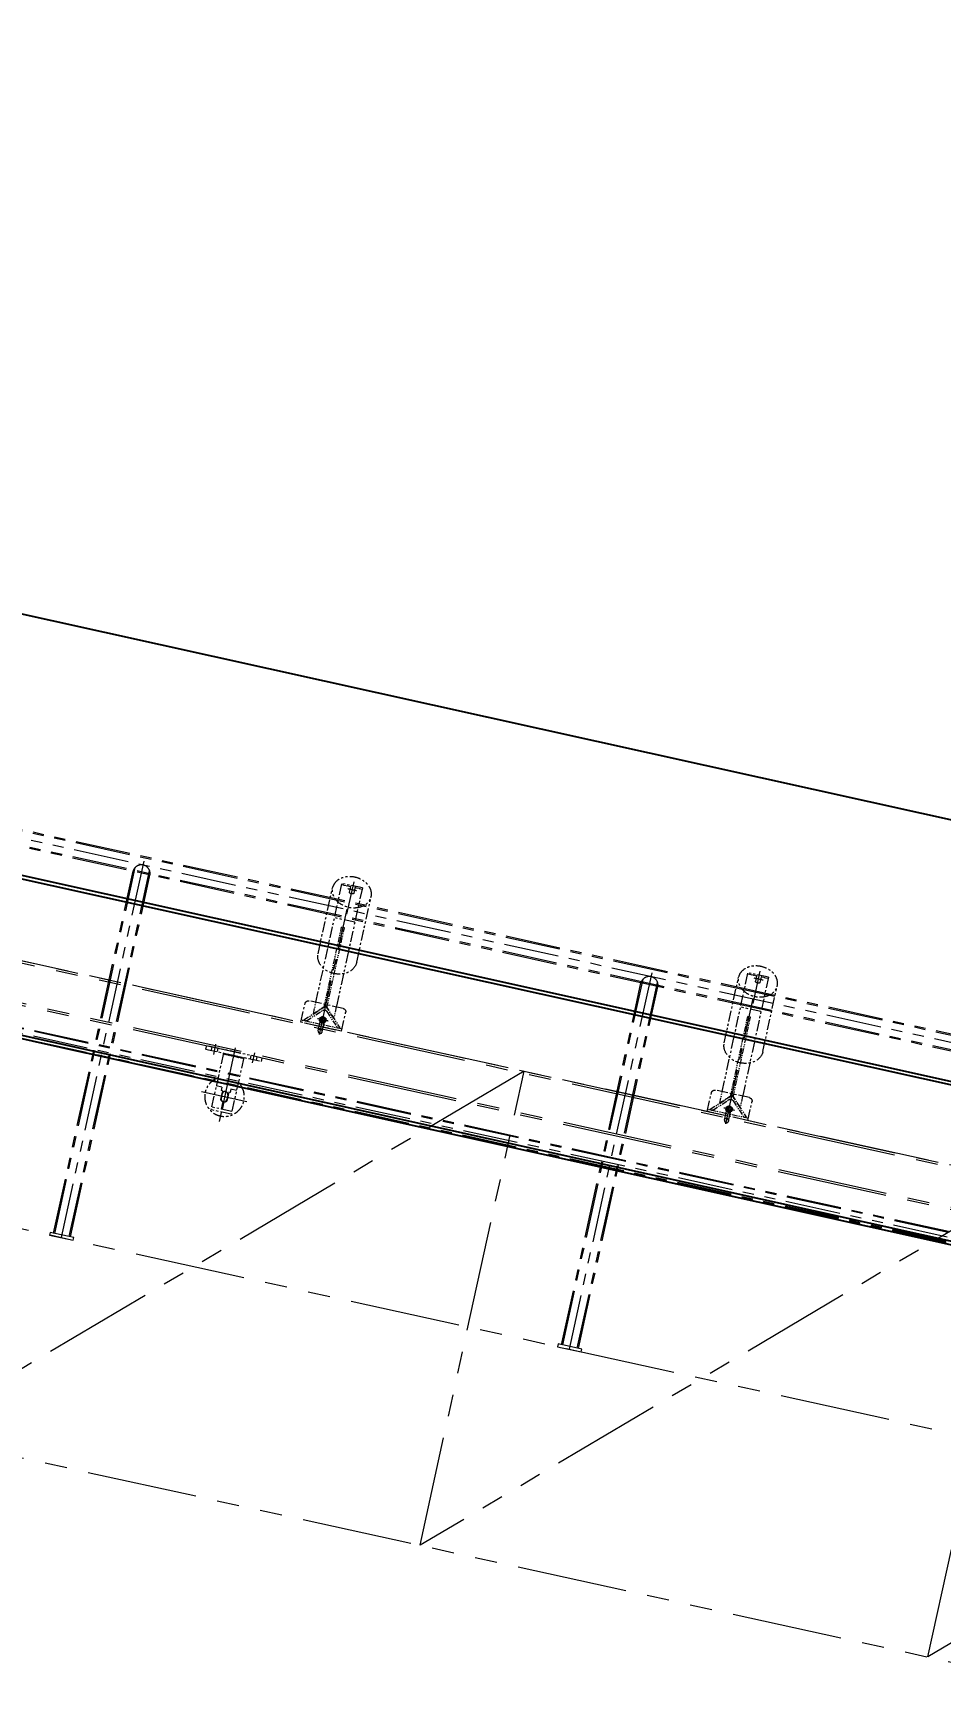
# Model space of a CAD drawing. Header units: millimetres. Extents: x -243837 to -5443, y 40 to 285140.
# Drawn here: x -141194 to -138578, y 112916 to 117663 of the extents above; entities that cross this region are included whole.
import ezdxf

# ---------------------------------------------------------------- set-up
doc = ezdxf.new("R2010")
doc.units = ezdxf.units.MM
for name, pattern in [('0', [0]), ('CENTER', [50.8, 31.75, -6.35, 6.35, -6.35]), ('CENTER2', [1.125, 0.75, -0.125, 0.125, -0.125]), ('HIDDEN', [0.375, 0.25, -0.125]), ('PHANTOM', [63.5, 31.75, -6.35, 6.35, -6.35, 6.35, -6.35])]:
    doc.linetypes.add(name, pattern=pattern)
doc.layers.add('0-45-GRID MARKS', color=6, linetype='Continuous')
for name, color, linetype, lineweight in [('CEN', 1, 'CENTER', 9), ('OBJECT R', 3, 'Continuous', 25), ('PHANTAM', 21, 'PHANTOM', 0), ('phantom', 4, 'PHANTOM', 5), ('R-OBJECT', 2, 'Continuous', 20)]:
    doc.layers.add(name, color=color, linetype=linetype, lineweight=lineweight)
doc.styles.add('KA', font='romans.shx', dxfattribs={"width": 0.7})
doc.dimstyles.new('rakesh', dxfattribs={"dimscale": 160, "dimtxt": 2.5, "dimasz": 1, "dimexe": 0.8, "dimexo": 0.8, "dimgap": 1, "dimtad": 1, "dimdec": 0, "dimzin": 0, "dimdsep": 46, "dimtxsty": 'KA', "dimblk": 'OBLIQUE', "dimcen": 1.5, "dimclrd": 1, "dimclre": 1, "dimclrt": 2, "dimadec": 0, "dimazin": 0, "dimtfac": 1, "dimtdec": 0, "dimtmove": 0, "dimatfit": 2, "dimfxl": 0, "dimtolj": 1, "dimtzin": 0, "dimlwd": -1, "dimlwe": -1, "dimarcsym": 1})
doc.dimstyles.new('rakesh$0', dxfattribs={"dimscale": 160, "dimtxt": 2.5, "dimasz": 1, "dimexe": 0.8, "dimexo": 0.8, "dimgap": 1, "dimtad": 1, "dimdec": 0, "dimzin": 0, "dimdsep": 46, "dimtxsty": 'KA', "dimblk": 'OBLIQUE', "dimcen": 1.5, "dimclrd": 1, "dimclre": 1, "dimclrt": 2, "dimadec": 0, "dimazin": 0, "dimtfac": 1, "dimtdec": 0, "dimtmove": 0, "dimatfit": 2, "dimfxl": 1, "dimtolj": 1, "dimtzin": 0, "dimlwd": -1, "dimlwe": -1, "dimarcsym": 1})

# ---------------------------------------------------------------- blocks, each defined once
blk = doc.blocks.new('_Oblique')
at = {"color": 0, "linetype": 'ByBlock', "lineweight": -2}
blk.add_line((-0.5, -0.5), (0.5, 0.5), dxfattribs=at)
blk = doc.blocks.new('*D224')
at = {"layer": 'DEFPOINTS', "color": 0, "ltscale": 10, "transparency": 16777216}
for p in [(-106760.2, 129714.9), (-190510.6, 125814.8, -169.4), (-106760.2, 110177.3)]:
    blk.add_point(p, dxfattribs=at)
at = {"layer": 'R-OBJECT', "color": 1, "ltscale": 10, "transparency": 16777216}
for p, q in [((-190510.6, 125942.8), (-190510.6, 129906.9)), ((-106760.2, 110305.3), (-106760.2, 129906.9)), ((-190510.6, 129714.9), (-106760.2, 129714.9))]:
    blk.add_line(p, q, dxfattribs=at)
at = {"layer": 'R-OBJECT', "color": 1, "ltscale": 10, "transparency": 16777216, "xscale": 160, "yscale": 160, "zscale": 160, "rotation": 180}
blk.add_blockref('_Oblique', (-190510.6, 129714.9), dxfattribs=at)
at = {"layer": 'R-OBJECT', "color": 1, "ltscale": 10, "transparency": 16777216, "xscale": 160, "yscale": 160, "zscale": 160}
blk.add_blockref('_Oblique', (-106760.2, 129714.9), dxfattribs=at)
at = {"layer": 'R-OBJECT', "color": 2, "ltscale": 10, "transparency": 16777216, "insert": (-148635.4, 130179.7), "char_height": 400, "attachment_point": 5, "style": 'KA'}
blk.add_mtext('\\A1;83750 (HORIZONTAL PULLEY CRS.)', dxfattribs=at)
blk = doc.blocks.new('*D228')
at = {"layer": 'DEFPOINTS', "color": 0, "ltscale": 10, "transparency": 16777216}
for p in [(-191009.9, 127989.4), (-191009.9, 115545.1, -13.1), (-108009.9, 113403.9)]:
    blk.add_point(p, dxfattribs=at)
at = {"layer": 'R-OBJECT', "color": 1, "ltscale": 10, "transparency": 16777216}
for p, q in [((-191009.9, 115673.1), (-191009.9, 128181.4)), ((-108009.9, 113531.9), (-108009.9, 128181.4)), ((-108009.9, 127989.4), (-191009.9, 127989.4))]:
    blk.add_line(p, q, dxfattribs=at)
at = {"layer": 'R-OBJECT', "color": 1, "ltscale": 10, "transparency": 16777216, "xscale": 160, "yscale": 160, "zscale": 160, "rotation": 180}
blk.add_blockref('_Oblique', (-191009.9, 127989.4), dxfattribs=at)
at = {"layer": 'R-OBJECT', "color": 1, "ltscale": 10, "transparency": 16777216, "xscale": 160, "yscale": 160, "zscale": 160}
blk.add_blockref('_Oblique', (-108009.9, 127989.4), dxfattribs=at)
at = {"layer": 'R-OBJECT', "color": 2, "ltscale": 10, "transparency": 16777216, "insert": (-149509.9, 128349.4), "char_height": 400, "attachment_point": 5, "style": 'KA'}
blk.add_mtext('\\A1;83000', dxfattribs=at)
blk = doc.blocks.new('A$C6E1B1562')
at = {"layer": 'PHANTAM', "ltscale": 10}
for p, q in [((-8825.7, 1400, 0), (8974.3, 1400, 0)), ((2999.3, 1400), (1499.3, 0)), ((2999.3, 0), (2999.3, 1400)), ((4499.3, 1400), (2999.3, 0)), ((4499.3, 0), (4499.3, 1400)), ((5999.3, 1400), (4499.3, 0)), ((-8775.7, 645, 0), (8924.3, 645, 0)), ((-8775.7, 0, 0), (8924.3, 0, 0))]:
    blk.add_line(p, q, dxfattribs=at)
blk = doc.blocks.new('A$C53201525')
at = {"layer": 'PHANTAM', "ltscale": 5}
for p, q in [((17811.4, -2822, 0), (91.6, 1106.4, 0)), ((17815.8, -2802.1, 0), (96.1, 1126.3, 0)), ((17816.6, -2798.6, 0), (96.8, 1129.8, 0)), ((17806.2, -2845.4, 0), (86.4, 1083, 0)), ((17807, -2841.9, 0), (87.2, 1086.5, 0)), ((17695.3, -3345.9, 0), (-24.5, 582.5, 0)), ((17695.8, -3343.3, 0), (-23.9, 585, 0)), ((17688.9, -3374.6, 0), (-30.9, 553.8, 0)), ((17689.5, -3372, 0), (-30.3, 556.3, 0)), ((17692.4, -3359, 0), (-27.4, 569.4, 0)), ((10177.9, -2256.4, 0), (10421.2, -1159, 0)), ((10155.2, -2243.2, 0), (10386.4, -1200.5, 0)), ((10158.7, -2243.9, 0), (10392.5, -1189.6, 0)), ((10200.5, -2253.2, 0), (10434.3, -1198.9, 0)), ((10204, -2254, 0), (10435.2, -1211.3, 0)), ((11623.2, -2568.6, 0), (11856.9, -1514.3, 0)), ((11642.3, -2581, 0), (11885.6, -1483.7, 0)), ((11619.7, -2567.8, 0), (11850.8, -1525.1, 0)), ((11665, -2577.9, 0), (11898.7, -1523.5, 0)), ((11668.5, -2578.6, 0), (11899.6, -1536, 0))]:
    blk.add_line(p, q, dxfattribs=at)
at = {"layer": 'PHANTAM', "ltscale": 5, "elevation": 0}
for points in [[(10213.8, -2256.1), (10145.4, -2241), (10143.7, -2248.8), (10212.1, -2264)], [(11678.2, -2580.8), (11609.9, -2565.7), (11608.2, -2573.5), (11676.5, -2588.6)]]:
    blk.add_lwpolyline(points, close=True, dxfattribs=at)
at = {"layer": 'PHANTAM', "ltscale": 5}
for centre in [(10410.6, -1206.9, 0), (11875, -1531.5, 0)]:
    blk.add_arc(centre, 25, 349.8383, 165.1617, dxfattribs=at)
blk = doc.blocks.new('A$C516630c2')
at = {"layer": 'CEN', "linetype": 'CENTER', "ltscale": 5}
for p, q in [((-596.9, -18.4), (-596.9, 76.9)), ((-593.9, -374.5), (-593.9, -4.2))]:
    blk.add_line(p, q, dxfattribs=at)
at = {"layer": 'phantom'}
for p, q in [((-623.9, 64.9), (-623.9, -285.7)), ((-604.1, 45.4), (-604.1, 64.9)), ((-589.6, 64.9), (-589.6, 45.4)), ((-563.9, -285.7), (-563.9, 64.9)), ((-654, -147.5), (-654, 46.5)), ((-539.7, -147.5), (-539.7, 46.5)), ((-623.9, -36.2), (-563.9, -36.2)), ((-653.9, -351.1), (-653.9, -296.1)), ((-643.9, -286.1), (-543.9, -286.1)), ((-533.9, -351.1), (-533.9, -296.1)), ((-653.9, -351.1), (-533.9, -351.1)), ((-599.9, -364.8), (-599.9, -351.1)), ((-587.9, -364.8), (-587.9, -351.1))]:
    blk.add_line(p, q, dxfattribs=at)
at = {"layer": 'phantom', "color": 0}
blk.add_line((-623.9, 64.9), (-563.9, 64.9), dxfattribs=at)
at = {"layer": 'phantom', "ltscale": 0.2}
for p, q in [((-623.9, 60.9), (-604.1, 60.9)), ((-589.6, 60.9), (-563.9, 60.9))]:
    blk.add_line(p, q, dxfattribs=at)
at = {"layer": 'phantom', "color": 1, "linetype": 'CENTER2'}
for p, q in [((-610.5, 53.3), (-583.3, 53.3)), ((-609.8, -331.1), (-578, -331.1))]:
    blk.add_line(p, q, dxfattribs=at)
at = {"layer": 'phantom', "ltscale": 0.5}
for p, q in [((-597.9, -293.5), (-597.9, -58.3)), ((-597.9, -58.3), (-589.9, -58.3)), ((-589.9, -293.5), (-589.9, -58.3)), ((-593.9, -289.9), (-646.9, -342.9)), ((-540.8, -342.9), (-593.9, -289.9)), ((-653.9, -345.1), (-533.9, -345.1))]:
    blk.add_line(p, q, dxfattribs=at)
at = {"layer": 'phantom', "color": 1, "linetype": 'CENTER'}
blk.add_line((-606.4, -331.1), (-581.4, -331.1), dxfattribs=at)
at = {"layer": 'phantom', "linetype": 'HIDDEN'}
for p, q in [((-599.9, -351.1), (-599.9, -331.1)), ((-587.9, -351.1), (-587.9, -331.1))]:
    blk.add_line(p, q, dxfattribs=at)
at = {"layer": 'phantom', "ltscale": 0.5}
blk.add_lwpolyline([(-541.6, -343.6), (-540.8, -342.9), (-541.6, -343.6, -0.414214), (-548.6, -343.6), (-587.5, -304.7, 0.414214), (-600.2, -304.7), (-639.1, -343.6, -0.414214), (-646.2, -343.6), (-646.9, -342.9)], format="xyb", dxfattribs=at)
blk.add_lwpolyline([(-623.9, -286.1), (-623.9, -319.9), (-593.9, -289.9), (-563.9, -319.9), (-563.9, -286.1)], dxfattribs=at)
blk.add_lwpolyline([(-602.5, -336.1), (-593.9, -341.1), (-585.2, -336.1), (-585.2, -326.1), (-593.9, -321.1), (-602.5, -326.1)], close=True, dxfattribs=at)
for radius in [8.66, 7]:
    blk.add_circle((-593.9, -331.1), radius, dxfattribs=at)
at = {"layer": 'phantom'}
for centre in [(-593.9, -331.1), (-593.9, -364.8)]:
    blk.add_circle(centre, 6, dxfattribs=at)
for centre, radius, start, end in [((-596.9, 50.1), 8.66, 213.1588, 326.8412), ((-643.9, -296.1), 10, 90, 180), ((-593.9, -331.1), 5, 160.027, 105.0417), ((-543.9, -296.1), 10, 0, 90)]:
    blk.add_arc(centre, radius, start, end, dxfattribs=at)
blk.add_ellipse((-596.9, 46.5), major_axis=(-57.2, 0), ratio=0.770678, dxfattribs=at)
blk.add_ellipse((-596.9, -147.5), major_axis=(-57.2, 0), ratio=0.805134, start_param=0, end_param=3.141593, dxfattribs=at)
blk = doc.blocks.new('A$Cd3488dc2')
at = {"layer": 'phantom'}
h = blk.add_hatch(dxfattribs=at)
h.set_pattern_fill('ANSI31', color=256, scale=12, style=0)
h.set_pattern_definition([(45, (-19335.906, -507.9576), (-1.06066017, 1.06066017), [])])
h.paths.add_polyline_path([(140.7, -269), (110.7, -269), (110.7, -272), (140.7, -272)])
h.paths.add_polyline_path([(170.7, -269), (140.7, -269), (140.7, -272), (170.7, -272)])
at = {"layer": 'CEN', "linetype": 'CENTER', "ltscale": 5}
for p, q in [((140.7, -247.3, -933251.8), (140.7, -464.8, -933251.8)), ((72.3, -391.1, -933251.8), (206.7, -391.1, -933251.8))]:
    blk.add_line(p, q, dxfattribs=at)
at = {"layer": 'phantom'}
for p, q in [((74.2, -259, -933251.8), (74.2, -269, -933251.8)), ((83.2, -249, -933251.8), (83.2, -279, -933251.8)), ((92.2, -259, -933251.8), (92.2, -269, -933251.8)), ((110.7, -269, -933251.8), (110.7, -436.4, -933251.8)), ((170.7, -269, -933251.8), (170.7, -436.4, -933251.8)), ((189.2, -259, -933251.8), (189.2, -269, -933251.8)), ((198.2, -249, -933251.8), (198.2, -279, -933251.8)), ((207.2, -259, -933251.8), (207.2, -269, -933251.8)), ((127.7, -366.1, -933251.8), (110.7, -366.1, -933251.8)), ((127.7, -366.1, -933251.8), (127.7, -376.1, -933251.8)), ((131.5, -376.1, -933251.8), (127.7, -376.1, -933251.8)), ((131.5, -376.1, -933251.8), (131.5, -402, -933251.8)), ((150, -376.1, -933251.8), (150, -402, -933251.8)), ((153.7, -376.1, -933251.8), (150, -376.1, -933251.8)), ((153.7, -366.1, -933251.8), (153.7, -376.1, -933251.8)), ((170.7, -366.1, -933251.8), (153.7, -366.1, -933251.8)), ((132.7, -384.1, -933251.8), (132.7, -398.2, -933251.8)), ((139.2, -406.1, -933251.8), (139.2, -428.4, -933251.8)), ((142.2, -406.1, -933251.8), (139.2, -406.1, -933251.8)), ((142.2, -406.1, -933251.8), (142.2, -428.4, -933251.8)), ((148.7, -384.1, -933251.8), (148.7, -398.2, -933251.8)), ((170.7, -428.4, -933251.8), (110.7, -428.4, -933251.8)), ((170.7, -436.4, -933251.8), (110.7, -436.4, -933251.8))]:
    blk.add_line(p, q, dxfattribs=at)
at = {"layer": 'phantom', "elevation": -933251.8}
blk.add_lwpolyline([(58.2, -259), (58.2, -269), (223.2, -269), (223.2, -259)], close=True, dxfattribs=at)
at = {"layer": 'phantom'}
for centre, radius, start, end in [((140.7, -391.1, -933251.8), 57.1, 121.619, 58.2913), ((140.7, -384.1, -933251.8), 8, 0, 180), ((140.7, -393.6, -933251.8), 12.5, 222.2686, 317.7314), ((140.7, -398.2, -933251.8), 8, 180, 0)]:
    blk.add_arc(centre, radius, start, end, dxfattribs=at)
for points in [[(107.7, -269, -933251.8), (110.7, -272, -933251.8), (110.7, -269, -933251.8)], [(173.7, -269, -933251.8), (170.7, -272, -933251.8), (170.7, -269, -933251.8)]]:
    blk.add_solid(points, dxfattribs=at)

msp = doc.modelspace()

# ---------------------------------------------------------------- linework, layer by layer
at = {"color": 7, "linetype": '0'}
msp.add_line((-187832.21, 126316.31), (-136845.33, 115016.53), dxfattribs=at)
at = {"layer": '0-45-GRID MARKS'}
for p, q in [((-190439.78, 126134.02), (-137006.79, 114288.22)), ((-190437.61, 126143.79), (-137004.62, 114297.98)), ((-190437.61, 126143.79), (-137004.62, 114297.98)), ((-186519.69, 124804.04), (-137104.19, 113848.88)), ((-186517.54, 124813.8), (-137102.02, 113858.65))]:
    msp.add_line(p, q, dxfattribs=at)
at = {"layer": 'PHANTAM', "ltscale": 10}
for p, q in [((-151422.96, 117221.99, 0), (-133699.23, 113326.98, 0)), ((-151421.67, 117227.85, 0), (-133697.94, 113332.84, 0)), ((-151448.5, 117105.76, 0), (-133724.77, 113210.75, 0)), ((-151447.21, 117111.62, 0), (-133723.48, 113216.61, 0))]:
    msp.add_line(p, q, dxfattribs=at)

# ---------------------------------------------------------------- block references
for name, p, rotation in [('A$C53201525', (-151294.06, 116426.23, 0), 0.1073270075036499), ('A$C6E1B1562', (-143007.1, 113945.52, 0), 347.6073270075037)]:
    msp.add_blockref(name, p, dxfattribs=dict(rotation=rotation))
at = {"layer": 'OBJECT R', "xscale": -1}
for p, rotation in [((-140867.41, 115267.6), 347.6130885650311), ((-139696.34, 115009), 347.7339497869593)]:
    msp.add_blockref('A$C516630c2', p, dxfattribs=dict(at, rotation=rotation))
at = {"layer": 'OBJECT R', "rotation": 347.6055631333692}
msp.add_blockref('A$Cd3488dc2', (-140695.13, 115007.73, 933251.78), dxfattribs=at)

# ---------------------------------------------------------------- dimensions: what is measured, and where the dimension line sits
at = {"layer": 'R-OBJECT', "ltscale": 10}
dim = msp.add_linear_dim(base=(-106760.16, 129714.92), p1=(-190510.55, 125814.78, -169.38), p2=(-106760.16, 110177.28), text='<> (HORIZONTAL PULLEY CRS.)', dimstyle='rakesh', override={"dimexe": 1.2, "dimfxl": 0.18}, dxfattribs=at)
dim.commit()
dim.dimension.update_dxf_attribs({"geometry": '*D224', "text_midpoint": (-148635.36, 130179.68)})
dim = msp.add_linear_dim(base=(-191009.94, 127989.44), p1=(-108009.94, 113403.92), p2=(-191009.94, 115545.14, -13.06), dimstyle='rakesh$0', override={"dimexe": 1.2, "dimfxl": 0.18}, dxfattribs=at)
dim.commit()
dim.dimension.update_dxf_attribs({"geometry": '*D228', "text_midpoint": (-149509.94, 128349.44)})

doc.saveas('drawing.dxf')
